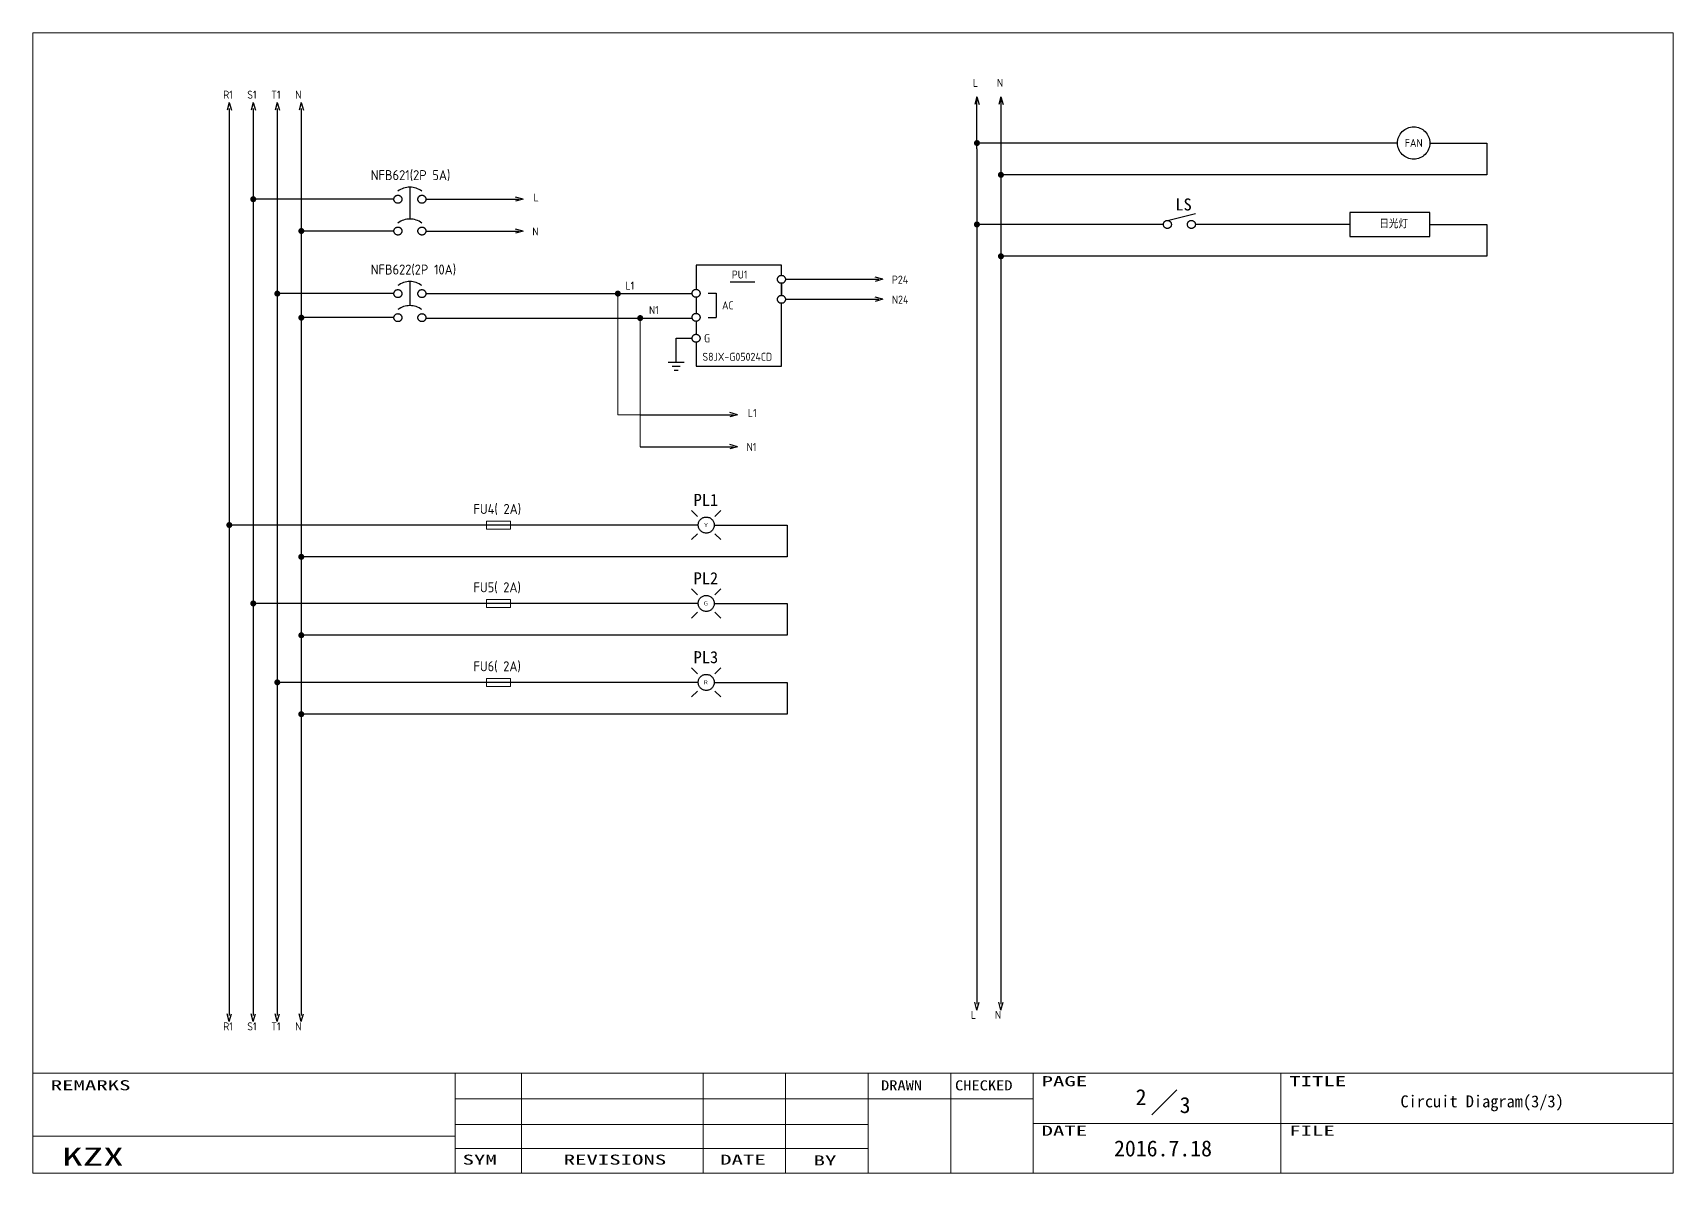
# Model space of a CAD drawing. Extents: x -319 to 2858, y -2689 to 285.
# Drawn here: x 1402 to 1812, y -2688.8 to -2403.8 of the extents above; entities that cross this region are included whole.
import ezdxf
from ezdxf.enums import TextEntityAlignment as Align

# ---------------------------------------------------------------- set-up
doc = ezdxf.new("R2010")
doc.units = 0
doc.header["$LTSCALE"] = 0.3
doc.header["$MEASUREMENT"] = 0
doc.linetypes.add('実線', pattern=[20001, 20000, -1])
doc.layers.get('0').update_dxf_attribs({"linetype": '実線'})
for name, color, linetype, lineweight in [('01図枠', 5, 'CONTINUOUS', 9), ('02接続図', 7, 'CONTINUOUS', 5), ('10外形', 7, 'CONTINUOUS', 9)]:
    doc.layers.add(name, color=color, linetype=linetype, lineweight=lineweight)
for name, color, linetype in [('04部品記号', 3, 'CONTINUOUS'), ('BLOCK', 7, 'CONTINUOUS'), ('図形１', 7, '実線')]:
    doc.layers.add(name, color=color, linetype=linetype)
doc.styles.add('EXTFONT', font='isocp.shx', dxfattribs={"height": 2.5, "bigfont": 'extfont.shx'})
doc.styles.add('電気標準', font='ISOCP.shx', dxfattribs={"height": 2.5, "bigfont": 'extfont.shx'})
doc.styles.add('ＭＳＰゴシック', font='')
doc.styles.get('ＭＳＰゴシック').set_extended_font_data('SimSun')

# ---------------------------------------------------------------- blocks, each defined once
blk = doc.blocks.new('矢印（右向）')
at = {"layer": 'BLOCK'}
for q in [(-1.93, 0.52), (-1.93, -0.52)]:
    blk.add_line((0, 0), q, dxfattribs=at)

msp = doc.modelspace()

# ---------------------------------------------------------------- linework, layer by layer
for p, q in [((1637.95, -2432.82), (1637.95, -2419.82)), ((1743.08, -2431.35), (1637.95, -2431.35)), ((1751.13, -2431.35), (1765.41, -2431.35)), ((1765.41, -2431.35), (1765.41, -2439.3)), ((1765.41, -2439.3), (1643.95, -2439.3)), ((1496.21, -2442.39), (1496.22, -2450.34)), ((1492.21, -2445.39), (1457.07, -2445.39)), ((1500.21, -2445.39), (1523.56, -2445.39)), ((1684.54, -2451.7), (1637.95, -2451.7)), ((1685.54, -2450.7), (1692.55, -2448.96)), ((1731.13, -2451.7), (1692.54, -2451.7)), ((1751.13, -2448.7), (1731.13, -2448.7)), ((1731.13, -2448.7), (1731.13, -2454.7)), ((1751.13, -2451.7), (1751.13, -2448.7)), ((1751.13, -2451.7), (1765.41, -2451.7)), ((1751.13, -2454.7), (1751.13, -2451.7)), ((1765.41, -2451.7), (1765.41, -2459.65)), ((1492.22, -2453.34), (1469.07, -2453.34)), ((1500.21, -2453.39), (1523.56, -2453.39)), ((1731.13, -2454.7), (1751.13, -2454.7)), ((1765.41, -2459.65), (1643.95, -2459.65)), ((1496.21, -2465.98), (1496.22, -2471.99)), ((1590.09, -2465.41), (1613.44, -2465.41)), ((1492.21, -2468.98), (1463.07, -2468.98)), ((1590.09, -2470.41), (1613.44, -2470.41)), ((1492.22, -2474.99), (1469.08, -2474.99)), ((1553.77, -2499.24), (1577.12, -2499.24)), ((1553.77, -2507.24), (1577.12, -2507.24)), ((1568.12, -2524.66), (1566.64, -2523.18)), ((1572.45, -2524.66), (1573.93, -2523.18)), ((1568.27, -2526.82), (1451.45, -2526.82)), ((1568.12, -2528.99), (1566.64, -2530.47)), ((1572.3, -2526.82), (1590.54, -2526.82)), ((1572.45, -2528.99), (1573.93, -2530.47)), ((1590.54, -2526.82), (1590.54, -2534.77)), ((1590.54, -2534.77), (1469.07, -2534.77)), ((1568.12, -2544.24), (1566.64, -2542.76)), ((1572.45, -2544.24), (1573.93, -2542.76)), ((1568.27, -2546.41), (1457.45, -2546.41)), ((1568.12, -2548.58), (1566.64, -2550.06)), ((1572.3, -2546.41), (1590.54, -2546.41)), ((1572.45, -2548.58), (1573.93, -2550.06)), ((1590.54, -2546.41), (1590.54, -2554.36)), ((1590.54, -2554.36), (1469.07, -2554.36)), ((1568.12, -2563.98), (1566.64, -2562.49)), ((1572.45, -2563.98), (1573.93, -2562.49)), ((1568.27, -2566.14), (1463.07, -2566.14)), ((1572.3, -2566.14), (1590.54, -2566.14)), ((1590.54, -2566.14), (1590.54, -2574.09)), ((1568.12, -2568.31), (1566.64, -2569.79)), ((1572.45, -2568.31), (1573.93, -2569.79)), ((1590.54, -2574.09), (1469.07, -2574.09))]:
    msp.add_line(p, q)
for centre, radius in [((1747.11, -2431.35), 4.03), ((1570.28, -2526.82), 2.01), ((1570.28, -2546.41), 2.01), ((1570.28, -2566.14), 2.01)]:
    msp.add_circle(centre, radius)
at = {"layer": '01図枠', "linetype": 'Continuous', "lineweight": 5}
for p, q in [((1401.97, -2688.8), (1401.97, -2403.8)), ((1401.97, -2403.8), (1811.97, -2403.8)), ((1811.97, -2403.8), (1811.97, -2688.8)), ((1401.97, -2663.8), (1811.97, -2663.8)), ((1507.57, -2663.8), (1507.57, -2688.8)), ((1524.08, -2663.8), (1524.08, -2688.8)), ((1569.49, -2663.8), (1569.49, -2688.8)), ((1590.12, -2663.8), (1590.12, -2688.8)), ((1610.76, -2663.8), (1610.76, -2688.8)), ((1631.4, -2688.8), (1631.4, -2663.8)), ((1652.03, -2663.8), (1652.03, -2688.8)), ((1713.94, -2688.8), (1713.94, -2663.8)), ((1687.89, -2667.99), (1681.7, -2674.18)), ((1507.57, -2670.23), (1610.76, -2670.23)), ((1610.76, -2670.23), (1652.03, -2670.23)), ((1507.57, -2676.66), (1610.76, -2676.66)), ((1652.03, -2676.42), (1811.97, -2676.42)), ((1507.57, -2679.52), (1401.97, -2679.52)), ((1507.57, -2682.61), (1610.76, -2682.61)), ((1811.97, -2688.8), (1401.97, -2688.8))]:
    msp.add_line(p, q, dxfattribs=at)
at = {"layer": '10外形'}
for p, q in [((1548.2, -2499.24), (1548.2, -2469.36)), ((1553.77, -2507.24), (1553.77, -2475.09)), ((1553.77, -2499.24), (1548.2, -2499.24)), ((1515.36, -2526.82), (1515.36, -2525.82)), ((1515.36, -2525.82), (1521.36, -2525.82)), ((1515.36, -2527.82), (1515.36, -2526.82)), ((1521.36, -2527.82), (1515.36, -2527.82)), ((1521.36, -2525.82), (1521.36, -2527.82)), ((1515.36, -2546.41), (1515.36, -2545.41)), ((1515.36, -2545.41), (1521.36, -2545.41)), ((1521.36, -2545.41), (1521.36, -2547.41)), ((1515.36, -2547.41), (1515.36, -2546.41)), ((1521.36, -2547.41), (1515.36, -2547.41)), ((1515.36, -2566.14), (1515.36, -2565.14)), ((1515.36, -2565.14), (1521.36, -2565.14)), ((1515.36, -2567.14), (1515.36, -2566.14)), ((1521.36, -2565.14), (1521.36, -2567.14)), ((1521.36, -2567.14), (1515.36, -2567.14))]:
    msp.add_line(p, q, dxfattribs=at)
at = {"layer": '図形１', "color": 7}
for p, q in [((1451.07, -2422.7), (1451.07, -2504.52)), ((1457.07, -2422.7), (1457.07, -2504.52)), ((1463.07, -2422.7), (1463.07, -2504.52)), ((1469.07, -2422.7), (1469.07, -2649.41)), ((1643.95, -2419.82), (1643.95, -2499.64)), ((1637.95, -2432.82), (1637.95, -2499.64)), ((1637.95, -2499.64), (1637.95, -2646.53)), ((1643.95, -2499.64), (1643.95, -2646.53)), ((1451.07, -2504.52), (1451.07, -2649.41)), ((1457.07, -2504.52), (1457.07, -2649.41)), ((1463.07, -2504.52), (1463.07, -2649.41))]:
    msp.add_line(p, q, dxfattribs=at)
at = {"layer": '図形１'}
for p, q in [((1576.24, -2466.07), (1582.4, -2466.07)), ((1500.21, -2468.98), (1566.79, -2468.98)), ((1570.74, -2468.91), (1572.74, -2468.91)), ((1572.74, -2468.91), (1572.74, -2474.91)), ((1500.21, -2475.09), (1566.74, -2475.09)), ((1570.74, -2474.91), (1572.74, -2474.91)), ((1562.74, -2480.15), (1566.74, -2480.15)), ((1562.74, -2486.15), (1562.74, -2480.15)), ((1560.74, -2486.15), (1564.74, -2486.15)), ((1561.74, -2487.15), (1563.74, -2487.15)), ((1562.24, -2488.15), (1563.24, -2488.15))]:
    msp.add_line(p, q, dxfattribs=at)
at = {"layer": '図形１', "const_width": 0.75}
for points in [[(1637.57, -2431.35, 1), (1638.32, -2431.35, 1)], [(1643.57, -2439.3, 1), (1644.32, -2439.3, 1)], [(1456.7, -2445.39, 1), (1457.45, -2445.39, 1)], [(1637.57, -2451.7, 1), (1638.32, -2451.7, 1)], [(1468.7, -2453.34, 1), (1469.45, -2453.34, 1)], [(1643.57, -2459.65, 1), (1644.32, -2459.65, 1)], [(1462.7, -2468.98, 1), (1463.45, -2468.98, 1)], [(1547.82, -2468.98, 1), (1548.57, -2468.98, 1)], [(1468.7, -2474.99, 1), (1469.45, -2474.99, 1)], [(1553.4, -2475.09, 1), (1554.15, -2475.09, 1)], [(1450.7, -2526.82, 1), (1451.45, -2526.82, 1)], [(1468.7, -2534.77, 1), (1469.45, -2534.77, 1)], [(1456.7, -2546.41, 1), (1457.45, -2546.41, 1)], [(1468.7, -2554.36, 1), (1469.45, -2554.36, 1)], [(1462.7, -2566.14, 1), (1463.45, -2566.14, 1)], [(1468.7, -2574.09, 1), (1469.45, -2574.09, 1)]]:
    msp.add_lwpolyline(points, format="xyb", close=True, dxfattribs=at)
at = {"layer": '図形１'}
for points in [[(1589.09, -2464.41), (1589.09, -2461.91), (1567.74, -2461.91)], [(1567.74, -2461.91), (1567.74, -2467.91)], [(1589.09, -2466.41), (1589.09, -2469.41)], [(1589.09, -2469.41), (1589.09, -2466.41)], [(1567.74, -2469.91), (1567.74, -2473.91)], [(1567.74, -2481.15), (1567.74, -2487.15), (1589.09, -2487.15), (1589.09, -2471.41)], [(1567.74, -2475.91), (1567.74, -2479.15)]]:
    msp.add_lwpolyline(points, dxfattribs=at)
for centre in [(1493.21, -2445.39), (1499.21, -2445.39), (1685.54, -2451.7), (1691.54, -2451.7), (1493.22, -2453.34), (1499.22, -2453.34), (1493.21, -2468.98), (1499.21, -2468.98), (1567.74, -2468.91), (1589.09, -2465.41), (1589.09, -2470.41), (1493.22, -2474.99), (1499.22, -2474.99), (1567.74, -2474.91), (1567.74, -2480.15)]:
    msp.add_circle(centre, 1, dxfattribs=at)
for centre in [(1496.21, -2447.39), (1496.22, -2455.34), (1496.21, -2470.98), (1496.22, -2476.99)]:
    msp.add_arc(centre, 5, 53.1301, 126.8699, dxfattribs=at)

# ---------------------------------------------------------------- block references
at = {"layer": '図形１', "color": 7, "xscale": -1, "rotation": 270}
for p in [(1451.07, -2421.2), (1457.07, -2421.2), (1463.07, -2421.2), (1469.07, -2421.2), (1637.95, -2419.82), (1643.95, -2419.82)]:
    msp.add_blockref('矢印（右向）', p, dxfattribs=at)
at = {"layer": '図形１', "color": 7}
for p in [(1524.53, -2445.39), (1524.53, -2453.39), (1614.4, -2465.41), (1614.4, -2470.41), (1578.09, -2499.24), (1578.09, -2507.24)]:
    msp.add_blockref('矢印（右向）', p, dxfattribs=at)
at = {"layer": '図形１', "color": 7, "rotation": 270}
for p in [(1637.95, -2648.03), (1643.95, -2648.03), (1451.07, -2650.91), (1457.07, -2650.91), (1463.07, -2650.91), (1469.07, -2650.91)]:
    msp.add_blockref('矢印（右向）', p, dxfattribs=at)

# ---------------------------------------------------------------- texts
at = {"layer": '01図枠', "linetype": 'Continuous', "lineweight": 5, "style": 'ＭＳＰゴシック'}
for s, height, width, p in [('PAGE', 2.513, 1.666667, (1654.1, -2664.55)), ('TITLE', 2.513, 1.666667, (1716.01, -2664.55)), ('REMARKS', 2.513, 1.666667, (1406.45, -2665.56)), ('DRAWN', 2.513, 1.2, (1613.97, -2665.59)), ('CHECKED', 2.513, 1.2, (1632.47, -2665.59)), ('DATE', 2.513, 1.666667, (1654.1, -2676.94)), ('FILE', 2.513, 1.666667, (1716.01, -2676.94)), ('KZX', 4.523, 1.666667, (1409.3, -2682.4)), ('SYM', 2.513, 1.666667, (1509.38, -2684.16))]:
    msp.add_text(s, height=height, dxfattribs=dict(at, width=width)).set_placement(p, align=Align.TOP_LEFT)
at = {"layer": '01図枠', "linetype": 'Continuous', "lineweight": 5, "style": 'ＭＳＰゴシック', "width": 1.666667}
for s, p in [('REVISIONS', (1547.47, -2684.16)), ('DATE', (1579.47, -2684.16)), ('BY', (1599.97, -2684.36))]:
    msp.add_text(s, height=2.513, dxfattribs=at).set_placement(p, align=Align.TOP_CENTER)
at = {"layer": '02接続図', "style": 'ＭＳＰゴシック'}
for s, p in [('2', (1678.97, -2669.8)), ('3', (1689.97, -2671.8)), ('2016.7.18', (1684.45, -2682.64))]:
    msp.add_text(s, height=4, dxfattribs=at).set_placement(p, align=Align.MIDDLE)
msp.add_text('Circuit Diagram(3/3)', height=3, dxfattribs=at).set_placement((1743.8, -2670.85), align=Align.MIDDLE_LEFT)
at = {"layer": '04部品記号', "linetype": 'Continuous', "style": 'ＭＳＰゴシック'}
for s, p in [('LS', (1689.59, -2446.7)), ('PL1', (1570.2, -2520.52)), ('PL2', (1570.2, -2540.11)), ('PL3', (1570.2, -2559.84))]:
    msp.add_text(s, height=3, dxfattribs=at).set_placement(p, align=Align.MIDDLE_CENTER)
at = {"layer": '図形１', "color": 7, "linetype": '実線', "style": '電気標準'}
for s, height, p in [('R1', 2, (1449.57, -2420.27)), ('S1', 2, (1455.57, -2420.27)), ('T1', 2, (1461.57, -2420.27)), ('N', 2, (1467.57, -2420.27)), ('L', 2, (1636.95, -2417.32)), ('N', 2, (1642.95, -2417.32)), ('FAN', 2, (1744.89, -2432.32)), ('L', 2, (1527.13, -2445.96)), ('日光灯', 2, (1738.51, -2452.62)), ('N', 2, (1526.82, -2454.47)), ('P24', 2, (1616.7, -2466.49)), ('N24', 2, (1616.7, -2471.49)), ('L1', 2, (1580.69, -2499.81)), ('N1', 2, (1580.38, -2508.32)), ('Y', 1, (1569.72, -2527.31)), ('G', 1, (1569.72, -2546.9)), ('R', 1, (1569.72, -2566.63)), ('L', 2, (1636.45, -2650.23)), ('N', 2, (1642.45, -2650.23)), ('R1', 2, (1449.57, -2653.11)), ('S1', 2, (1455.57, -2653.11)), ('T1', 2, (1461.57, -2653.11)), ('N', 2, (1467.57, -2653.11))]:
    msp.add_text(s, height=height, dxfattribs=at).set_placement(p)
at = {"layer": '図形１', "color": 4, "style": '電気標準'}
for s, p in [('NFB621(2P 5A)', (1486.44, -2440.62)), ('NFB622(2P 10A)', (1486.44, -2464.21)), ('FU4( 2A)', (1512.11, -2524.05)), ('FU5( 2A)', (1512.11, -2543.63)), ('FU6( 2A)', (1512.11, -2563.37))]:
    msp.add_text(s, height=2.5, dxfattribs=at).set_placement(p)
at = {"layer": '図形１'}
for s, style, p in [('PU1', '電気標準', (1576.67, -2465.23)), ('AC', 'EXTFONT', (1574.24, -2472.91)), ('G', 'EXTFONT', (1569.74, -2481.15)), (' S8JX-G05024CD', '電気標準', (1568.2, -2485.77))]:
    msp.add_text(s, height=2, dxfattribs=dict(at, style=style)).set_placement(p)
at = {"layer": '図形１', "color": 7, "linetype": '実線', "style": '電気標準'}
for s, p in [('L1', (1551.2, -2467.98)), ('N1', (1557.2, -2474.09))]:
    msp.add_text(s, height=2, dxfattribs=at).set_placement(p, align=Align.CENTER)

doc.saveas('drawing.dxf')
